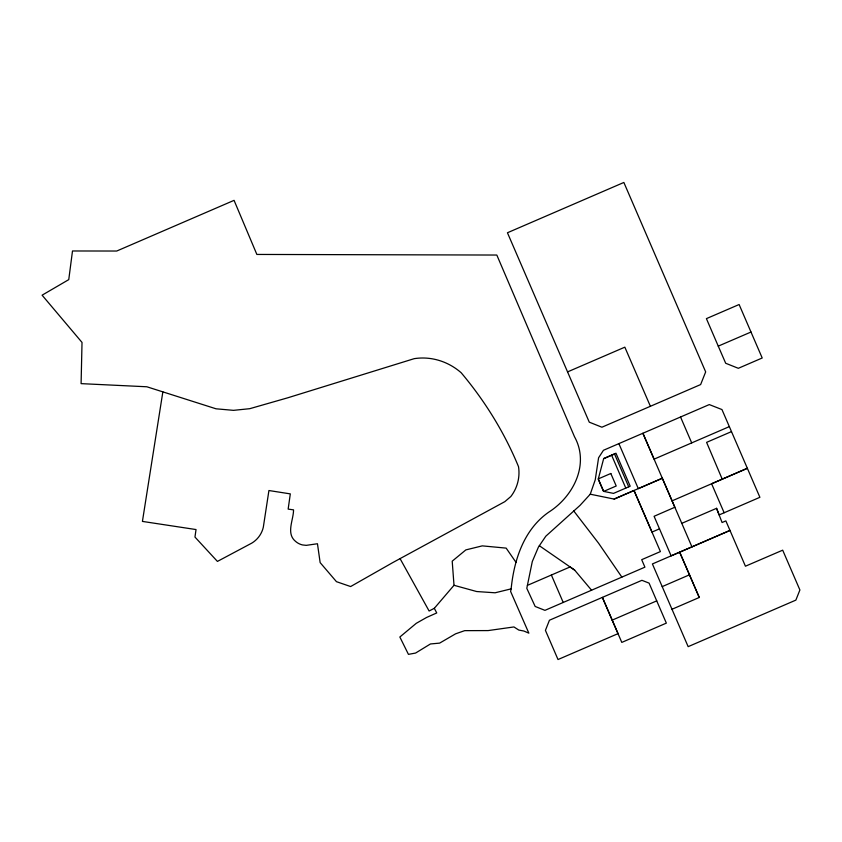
<?xml version="1.0" encoding="UTF-8"?>
<svg xmlns="http://www.w3.org/2000/svg" width="842" height="842" viewBox="0 0 842 842"><rect width="100%" height="100%" fill="white"/><g stroke="black" fill="none" stroke-linecap="round" stroke-linejoin="round"><path stroke-width="1.26" d="M162.853 391.867L142.424 521.409L196.028 529.555L194.965 537.07L217.425 561.414L251.8 543.111C257.578 539.648 261.841 533.817 263.314 527.239L268.924 490.528L290.311 493.886L288.153 509.105L293.542 509.863C293.563 520.072 285.659 533.628 295.837 541.616A15.893 15.893 0 0 0 302.531 544.942L306.235 545.353L317.455 543.743L320.149 562.614L336.463 581.675L350.63 586.548L392.867 562.53L504.853 501.643L510.841 496.517A38.995 38.995 0 0 0 518.525 466.7C504.59 432.767 484.834 400.824 461.174 372.743C448.291 361.471 431.22 356.019 414.222 358.66L287.69 397.824L249.758 408.686L233.497 410.349L216.036 408.802L146.845 386.773L81.095 383.636L82.021 342.431L42.1 295.184L68.76 279.628L72.496 250.979L116.722 251.032L234.065 200.354L256.863 254.442L496.822 255.042L574.486 436.714C589.789 464.289 573.413 496.433 548.837 512.094C523.861 529.386 514.02 559.962 511.147 588.863L510.599 591.431L528.85 633.152L523.861 631.026L518.798 630.069L513.925 626.943L488.128 630.584L464.71 630.647L455.585 633.826L439.629 643.12L430.451 643.962L415.58 653.055L408.444 654.36L399.845 637.015L416.264 623.322L426.526 617.491L436.745 612.944L434.314 608.313L454.006 585.295L452.207 561.172L465.858 549.9L482.277 545.869L506.158 548.121L516.041 562.393M527.397 585.379L526.797 588.326L535.165 606.461L544.942 610.355L644.909 567.161L641.699 559.677L660.412 551.584L634.015 490.497L614.144 499.074L590.253 494.201L580.043 505.368L545.816 536.196L538.427 547.089L532.302 561.53L527.397 585.379L570.108 566.94L574.654 570.108L591.589 590.231M590.253 494.201L595.241 479.824L598.588 457.764L603.461 450.281L709.29 404.581L721.962 409.559L759.894 497.306L719.152 514.925L716.563 508.315L681.788 523.345M434.314 608.313L429.115 611.008L400.055 558.614M650.392 406.297L700.639 384.562L705.67 371.901L623.859 182.461L507.442 232.76L589.274 422.168L601.914 427.21L650.392 406.297L624.838 347.167L567.54 371.901M729.309 426.641L654.087 459.153L642.899 433.251L691.945 546.868L671.137 555.857L654.087 516.293L674.842 507.252L662.317 478.245L638.299 488.623L618.881 443.629M614.144 499.074L662.317 478.245M672.095 500.853L747.338 468.31L711.606 483.771L724.141 512.746M659.539 528.818L651.992 532.081L634.015 490.497M691.945 546.868L729.993 530.428L745.433 566.213L782.692 550.173L799.9 589.979L795.869 600.114L688.156 646.656L652.403 563.951L729.993 530.428L725.857 520.893L722.089 522.524L716.563 508.315M662.212 586.611L689.493 574.812L699.27 597.473L672.011 609.261M612.176 620.133L656.728 600.872L649.077 583.117L641.92 580.317L549.437 620.238L545.427 630.374L558.014 659.539L618.039 633.637L602.377 597.388L621.796 642.404L666.348 623.122L656.728 600.872M718.258 346.136L750.99 332.032L762.21 357.987L738.329 368.301L725.688 363.26L718.258 346.136L706.406 318.634L739.118 304.52L750.99 332.032M603.64 458.732L614.555 454.027L628.711 486.834M731.487 431.62L706.596 442.355L722.226 479.172M511.147 588.863L495.107 592.789L476.688 591.537L454.006 585.295M539.354 545.732L574.654 570.108M573.676 510.873L598.588 543.227L621.87 577.128M689.493 574.812L679.662 552.152L699.27 597.473M680.536 417L691.703 442.892M611.639 455.28L625.795 488.086M551.394 575.065L563.214 602.462M603.693 458.522L598.23 479.203L603.472 491.339L613.513 493.391L630.195 486.192L615.965 453.228L603.693 458.522M610.818 473.488L598.315 478.887L603.714 491.391L616.218 485.992L610.818 473.488"/></g></svg>
